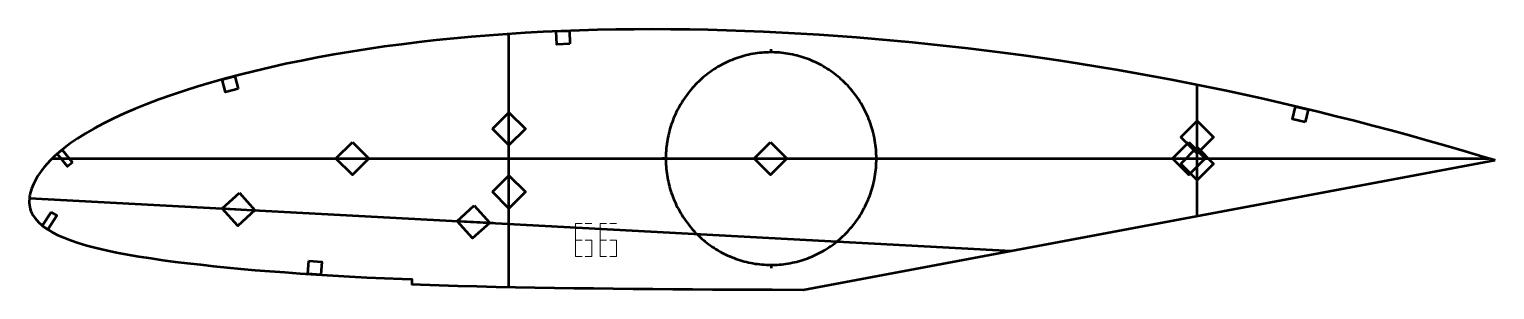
# Model space of a CAD drawing. Header units: metres. Extents: x 10 to 458, y 160 to 239.
import ezdxf

# ---------------------------------------------------------------- set-up
doc = ezdxf.new("R2010")
doc.units = ezdxf.units.M
doc.layers.add('Layer', color=1, linetype='Continuous', lineweight=50)
doc.layers.add('NumLabel', color=1, linetype='Continuous', lineweight=15)

msp = doc.modelspace()

# ---------------------------------------------------------------- linework, layer by layer
at = {"layer": 'Layer', "color": 7}
for p, q in [((156.87, 160.84), (156.87, 238.04)), ((366.87, 182.49), (366.87, 222.5)), ((156.87, 203.07), (156.87, 215.07)), ((366.87, 200.54), (366.87, 212.54)), ((366.87, 192.44), (366.87, 204.44)), ((17.48, 200), (455.96, 200)), ((103.08, 200), (115.08, 200)), ((230.72, 200), (242.72, 200)), ((358.37, 200), (370.37, 200)), ((156.87, 183.81), (156.87, 195.81)), ((10.53, 187.95), (310.16, 171.88)), ((68.36, 184.84), (80.34, 184.2)), ((140.02, 181), (152.01, 180.36))]:
    msp.add_line(p, q, dxfattribs=at)
at = {"layer": 'Layer'}
for p, q in [((236.87, 232.43), (236.87, 233.43)), ((204.73, 200), (203.73, 200)), ((269.01, 200), (270.01, 200)), ((236.87, 167.57), (236.87, 166.57))]:
    msp.add_line(p, q, dxfattribs=at)
for points in [[(457.7, 199.48), (457.7, 199.48), (454.04, 200.58), (448.43, 202.23), (442.83, 203.86), (437.25, 205.45), (431.66, 207.01), (426.08, 208.53), (420.51, 210.02), (414.94, 211.48), (409.37, 212.89), (403.8, 214.27), (398.22, 215.62), (392.64, 216.93), (387.05, 218.2), (381.47, 219.44), (375.88, 220.64), (370.28, 221.81), (364.68, 222.94), (359.08, 224.03), (353.47, 225.08), (347.84, 226.1), (342.22, 227.08), (336.6, 228.02), (330.96, 228.93), (325.32, 229.79), (319.67, 230.62), (314.02, 231.42), (308.37, 232.18), (302.7, 232.9), (297.02, 233.59), (291.35, 234.24), (285.67, 234.85), (280, 235.43), (274.31, 235.96), (268.62, 236.46), (262.94, 236.93), (257.26, 237.36), (251.57, 237.75), (245.9, 238.1), (240.23, 238.41), (234.56, 238.68), (228.89, 238.91), (223.24, 239.1), (217.58, 239.25), (211.94, 239.36), (206.32, 239.43), (200.7, 239.45), (195.09, 239.43), (189.5, 239.37), (183.92, 239.26), (178.36, 239.1), (172.81, 238.9), (167.29, 238.65), (161.79, 238.36), (156.32, 238.01), (150.87, 237.61), (145.44, 237.16), (140.04, 236.67), (134.68, 236.12), (129.35, 235.51), (124.06, 234.86), (118.82, 234.16), (113.63, 233.41), (108.51, 232.61), (103.45, 231.75), (98.46, 230.84), (93.54, 229.88), (88.71, 228.87), (83.97, 227.81), (79.32, 226.72), (74.78, 225.59), (70.36, 224.42), (66.06, 223.21), (61.88, 221.96), (57.81, 220.67), (53.87, 219.35), (50.05, 218), (46.37, 216.6), (42.82, 215.18), (39.42, 213.72), (36.17, 212.22), (33.1, 210.7), (30.24, 209.17), (27.6, 207.63), (25.21, 206.13), (23.08, 204.67), (21.22, 203.27), (19.6, 201.94), (18.21, 200.71), (17, 199.52), (15.95, 198.42), (15.05, 197.4), (14.28, 196.43), (13.62, 195.5), (13.04, 194.62), (12.55, 193.78), (12.13, 192.97), (11.76, 192.2), (11.46, 191.47), (11.19, 190.75), (10.98, 190.08), (10.8, 189.42), (10.66, 188.8), (10.56, 188.3), (10.51, 187.65), (10.49, 187.06), (10.49, 186.46), (10.53, 185.87), (10.62, 185.26), (10.77, 184.63), (10.99, 183.99), (11.29, 183.32), (11.68, 182.63), (12.16, 181.93), (12.74, 181.21), (13.43, 180.48), (14.25, 179.75), (15.21, 179), (16.36, 178.25), (17.69, 177.47), (19.22, 176.68), (21, 175.9), (23.06, 175.11), (25.41, 174.31), (28.01, 173.52), (30.85, 172.76), (33.91, 172.04), (37.13, 171.35), (40.47, 170.72), (43.93, 170.14), (47.54, 169.59), (51.23, 169.05), (54.96, 168.54), (58.77, 168.07), (62.71, 167.64), (66.74, 167.21), (70.86, 166.79), (75.08, 166.38), (79.4, 166), (83.86, 165.64), (88.45, 165.3), (93.19, 164.97), (98.08, 164.65), (103.08, 164.34), (108.22, 164.05), (113.47, 163.77), (118.84, 163.53), (124.33, 163.31), (127.25, 163.19), (127.19, 161.7), (129.86, 161.59), (135.54, 161.4), (141.28, 161.22), (147.08, 161.07), (152.93, 160.92), (158.83, 160.8), (164.76, 160.69), (170.73, 160.59), (176.7, 160.5), (182.69, 160.42), (188.7, 160.36), (194.74, 160.3), (200.79, 160.24), (206.85, 160.19), (212.91, 160.14), (218.98, 160.1), (225.04, 160.06), (231.11, 160.04), (237.2, 160.02), (246.68, 160), (457.7, 199.48)], [(269.01, 200), (269, 200.68), (268.98, 201.36), (268.94, 202.04), (268.89, 202.72), (268.83, 203.4), (268.75, 204.08), (268.66, 204.75), (268.55, 205.43), (268.43, 206.1), (268.3, 206.77), (268.15, 207.43), (267.99, 208.09), (267.81, 208.75), (267.62, 209.4), (267.42, 210.05), (267.21, 210.7), (266.98, 211.34), (266.73, 211.98), (266.48, 212.61), (266.21, 213.23), (265.93, 213.85), (265.63, 214.47), (265.32, 215.07), (265, 215.67), (264.67, 216.27), (264.33, 216.85), (263.97, 217.43), (263.6, 218), (263.22, 218.56), (262.83, 219.12), (262.42, 219.66), (262.01, 220.2), (261.58, 220.73), (261.15, 221.25), (260.7, 221.76), (260.24, 222.26), (259.77, 222.75), (259.29, 223.23), (258.8, 223.7), (258.3, 224.16), (257.8, 224.61), (257.28, 225.05), (256.75, 225.48), (256.22, 225.89), (255.68, 226.3), (255.12, 226.69), (254.56, 227.07), (254, 227.44), (253.42, 227.8), (252.84, 228.14), (252.25, 228.48), (251.65, 228.8), (251.05, 229.1), (250.44, 229.4), (249.83, 229.68), (249.2, 229.95), (248.58, 230.2), (247.95, 230.44), (247.31, 230.67), (246.67, 230.89), (246.02, 231.09), (245.38, 231.28), (244.72, 231.45), (244.07, 231.61), (243.41, 231.75), (242.74, 231.89), (242.08, 232), (241.41, 232.11), (240.74, 232.2), (240.07, 232.27), (239.4, 232.33), (238.72, 232.38), (238.05, 232.41), (237.37, 232.43), (236.7, 232.43), (236.02, 232.42), (235.35, 232.4), (234.67, 232.36), (234, 232.3), (233.33, 232.24), (232.66, 232.15), (231.99, 232.06), (231.32, 231.95), (230.66, 231.82), (230, 231.68), (229.34, 231.53), (228.68, 231.36), (228.03, 231.18), (227.39, 230.99), (226.74, 230.78), (226.1, 230.56), (225.47, 230.33), (224.84, 230.08), (224.22, 229.82), (223.6, 229.54), (222.99, 229.25), (222.38, 228.95), (221.78, 228.64), (221.19, 228.31), (220.6, 227.97), (220.02, 227.62), (219.45, 227.26), (218.89, 226.88), (218.33, 226.5), (217.79, 226.1), (217.25, 225.69), (216.72, 225.27), (216.19, 224.83), (215.68, 224.39), (215.18, 223.93), (214.68, 223.47), (214.2, 222.99), (213.73, 222.51), (213.26, 222.01), (212.81, 221.51), (212.37, 220.99), (211.94, 220.47), (211.52, 219.93), (211.11, 219.39), (210.71, 218.84), (210.32, 218.28), (209.95, 217.72), (209.58, 217.14), (209.23, 216.56), (208.89, 215.97), (208.57, 215.37), (208.25, 214.77), (207.95, 214.16), (207.66, 213.54), (207.39, 212.92), (207.13, 212.29), (206.88, 211.66), (206.64, 211.02), (206.42, 210.38), (206.21, 209.73), (206.01, 209.08), (205.83, 208.42), (205.66, 207.76), (205.51, 207.1), (205.37, 206.43), (205.24, 205.76), (205.13, 205.09), (205.03, 204.42), (204.94, 203.74), (204.87, 203.06), (204.82, 202.38), (204.77, 201.7), (204.74, 201.02), (204.73, 200.34), (204.73, 199.66), (204.74, 198.98), (204.77, 198.3), (204.82, 197.62), (204.87, 196.94), (204.94, 196.26), (205.03, 195.58), (205.13, 194.91), (205.24, 194.24), (205.37, 193.57), (205.51, 192.9), (205.66, 192.24), (205.83, 191.58), (206.01, 190.92), (206.21, 190.27), (206.42, 189.62), (206.64, 188.98), (206.88, 188.34), (207.13, 187.71), (207.39, 187.08), (207.66, 186.46), (207.95, 185.84), (208.25, 185.23), (208.57, 184.63), (208.89, 184.03), (209.23, 183.44), (209.58, 182.86), (209.95, 182.28), (210.32, 181.72), (210.71, 181.16), (211.11, 180.61), (211.52, 180.07), (211.94, 179.53), (212.37, 179.01), (212.81, 178.49), (213.26, 177.99), (213.73, 177.49), (214.2, 177.01), (214.68, 176.53), (215.18, 176.07), (215.68, 175.61), (216.19, 175.17), (216.72, 174.73), (217.25, 174.31), (217.79, 173.9), (218.33, 173.5), (218.89, 173.12), (219.45, 172.74), (220.02, 172.38), (220.6, 172.03), (221.19, 171.69), (221.78, 171.36), (222.38, 171.05), (222.99, 170.75), (223.6, 170.46), (224.22, 170.18), (224.84, 169.92), (225.47, 169.67), (226.1, 169.44), (226.74, 169.22), (227.39, 169.01), (228.03, 168.82), (228.68, 168.64), (229.34, 168.47), (230, 168.32), (230.66, 168.18), (231.32, 168.05), (231.99, 167.94), (232.66, 167.85), (233.33, 167.76), (234, 167.7), (234.67, 167.64), (235.35, 167.6), (236.02, 167.58), (236.7, 167.57), (237.37, 167.57), (238.05, 167.59), (238.72, 167.62), (239.4, 167.67), (240.07, 167.73), (240.74, 167.8), (241.41, 167.89), (242.08, 168), (242.74, 168.11), (243.41, 168.25), (244.07, 168.39), (244.72, 168.55), (245.38, 168.72), (246.02, 168.91), (246.67, 169.11), (247.31, 169.33), (247.95, 169.56), (248.58, 169.8), (249.2, 170.05), (249.83, 170.32), (250.44, 170.6), (251.05, 170.9), (251.65, 171.2), (252.25, 171.52), (252.84, 171.86), (253.42, 172.2), (254, 172.56), (254.56, 172.93), (255.12, 173.31), (255.68, 173.7), (256.22, 174.11), (256.75, 174.52), (257.28, 174.95), (257.8, 175.39), (258.3, 175.84), (258.8, 176.3), (259.29, 176.77), (259.77, 177.25), (260.24, 177.74), (260.7, 178.24), (261.15, 178.75), (261.58, 179.27), (262.01, 179.8), (262.42, 180.34), (262.83, 180.88), (263.22, 181.44), (263.6, 182), (263.97, 182.57), (264.33, 183.15), (264.67, 183.73), (265, 184.33), (265.32, 184.93), (265.63, 185.53), (265.93, 186.15), (266.21, 186.77), (266.48, 187.39), (266.73, 188.02), (266.98, 188.66), (267.21, 189.3), (267.42, 189.95), (267.62, 190.6), (267.81, 191.25), (267.99, 191.91), (268.15, 192.57), (268.3, 193.23), (268.43, 193.9), (268.55, 194.57), (268.66, 195.25), (268.75, 195.92), (268.83, 196.6), (268.89, 197.28), (268.94, 197.96), (268.98, 198.64), (269, 199.32), (269.01, 200)]]:
    msp.add_lwpolyline(points, close=True, dxfattribs=at)
for points in [[(175.47, 234.99), (171.47, 234.85), (171.32, 238.85), (175.32, 238.99), (175.47, 234.99)], [(74.2, 221.29), (70.34, 220.27), (69.31, 224.14), (73.18, 225.16), (74.2, 221.29)], [(399.86, 211.11), (395.97, 212.04), (396.91, 215.93), (400.79, 214.99), (399.86, 211.11)], [(151.87, 209.07), (156.87, 214.07), (161.87, 209.07), (156.87, 204.07), (151.87, 209.07)], [(361.87, 206.54), (366.87, 211.54), (371.87, 206.54), (366.87, 201.54), (361.87, 206.54)], [(23.71, 198.84), (22.16, 197.58), (18.99, 201.44), (20.54, 202.71), (23.71, 198.84)], [(109.08, 205), (114.08, 200), (109.08, 195), (104.08, 200), (109.08, 205)], [(236.72, 205), (241.72, 200), (236.72, 195), (231.72, 200), (236.72, 205)], [(364.37, 205), (369.37, 200), (364.37, 195), (359.37, 200), (364.37, 205)], [(361.87, 198.44), (366.87, 203.44), (371.87, 198.44), (366.87, 193.44), (361.87, 198.44)], [(151.87, 189.81), (156.87, 194.81), (161.87, 189.81), (156.87, 184.81), (151.87, 189.81)], [(74.62, 189.52), (79.35, 184.26), (74.09, 179.53), (69.36, 184.79), (74.62, 189.52)], [(17.2, 183.69), (18.87, 182.59), (16.12, 178.41), (14.45, 179.51), (17.2, 183.69)], [(146.28, 185.67), (151.01, 180.41), (145.75, 175.69), (141.02, 180.95), (146.28, 185.67)], [(95.75, 168.81), (99.74, 168.55), (99.48, 164.56), (95.48, 164.82), (95.75, 168.81)]]:
    msp.add_lwpolyline(points, dxfattribs=at)
at = {"layer": 'NumLabel', "color": 1}
for points in [[(179.17, 180.15), (177.17, 180.15), (177.17, 170.15), (179.17, 170.15)], [(182.17, 180.15), (180.17, 180.15)], [(186.67, 180.15), (184.67, 180.15), (184.67, 170.15), (186.67, 170.15)], [(189.67, 180.15), (187.67, 180.15)], [(179.17, 175.15), (177.17, 175.15)], [(180.17, 170.15), (182.17, 170.15), (182.17, 175.15), (180.17, 175.15)], [(186.67, 175.15), (184.67, 175.15)], [(187.67, 170.15), (189.67, 170.15), (189.67, 175.15), (187.67, 175.15)]]:
    msp.add_lwpolyline(points, dxfattribs=at)

doc.saveas('drawing.dxf')
